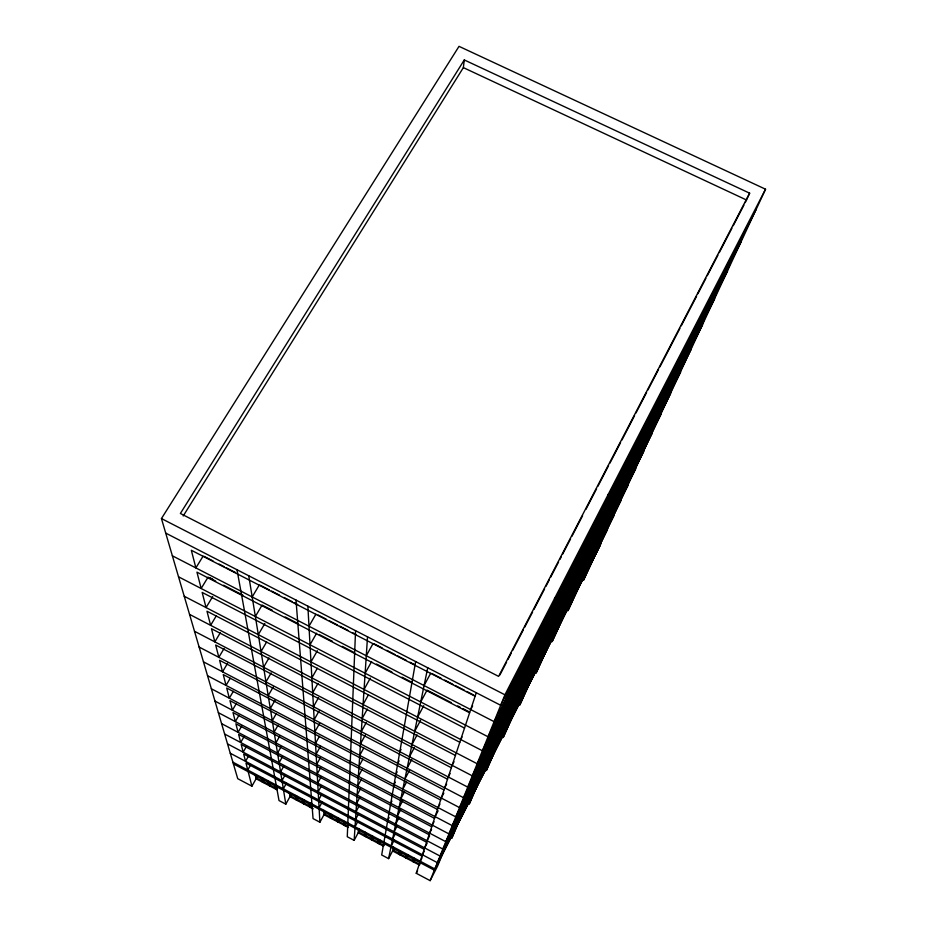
<?xml version="1.0" encoding="UTF-8"?>
<svg xmlns="http://www.w3.org/2000/svg" width="927" height="927" viewBox="0 0 927 927"><rect width="100%" height="100%" fill="white"/><g stroke="black" fill="none" stroke-linecap="round" stroke-linejoin="round"><path stroke-width="1.39" d="M336.988 818.738L336.976 821.415L337.358 818.043M337.66 821.913L337.683 817.684M338.367 819.468L338.343 822.133L338.737 818.773M343.894 822.388L343.824 825.03L344.265 821.693M344.496 825.528L344.624 821.357M345.308 821.797L345.192 825.76L345.644 822.423M355.551 630.684L347.277 836.733L354.149 840.372L358.204 832.782L358.517 828.715M354.149 840.372L367.521 636.837M359.212 829.155L358.9 833.014L359.479 829.746M364.774 832.098L364.392 835.922L364.763 835.227L359.27 832.319M365.064 836.409L365.481 832.388M366.038 834.103L365.759 836.641L366.408 833.408M183.198 515.98L463.361 67.625L464.288 59.954L749.642 193.187L745.238 202.584M371.588 837.035L371.263 839.549L371.959 836.339M371.936 840.047L372.457 836.084M373.141 836.513L372.642 840.279L373.338 837.069M378.714 839.468L378.146 843.199L378.506 842.504L373.002 839.595M378.807 843.686L379.433 839.769M380.116 840.21L379.514 843.929L380.29 840.743M415.644 661.565L381.681 854.972L388.587 858.622L392.584 850.974L393.407 847.162M388.587 858.622L427.729 667.776M394.091 847.591L393.303 851.218L394.195 848.101M399.398 851.751L398.819 854.138L399.757 851.056M399.479 854.624L400.406 850.859M400.788 852.492L400.197 854.868L401.159 851.786M406.374 855.436L405.725 857.799L406.096 857.104L400.568 854.173M406.385 858.286L407.405 854.567M408.089 855.007L407.115 858.529L407.474 857.834L413.002 860.754L412.642 861.45L413.349 859.132M413.002 860.754L413.709 858.425M413.303 861.936L414.415 858.275M414.74 859.874L414.033 862.191L414.392 861.484L419.931 864.416M599.781 545.053L444.867 848.275L437.648 865.945L430.14 880.65L416.258 873.292L419.85 862.504M476.281 692.736L420.267 861.253L422.04 857.799M430.14 880.65L504.914 694.798L765.551 189.212L459.027 46.35L161.449 518.564L237.729 778.68L251.912 786.189L256.119 778.761L255.203 774.902M445.423 846.907L606.142 531.322M448.297 839.897L450.696 834.022M451.31 832.516L619.827 501.774M454.497 824.717L457.185 818.159M457.868 816.467L460.707 809.526L634.972 469.062M461.437 807.741L464.439 800.383L643.176 451.368M465.215 798.495L468.413 790.673L651.832 432.666M469.236 788.668L472.631 780.349L660.997 412.886M473.512 778.205L477.138 769.34L670.708 391.924M478.065 767.046L481.936 757.579L681.009 369.664M482.944 755.134L487.092 744.984L691.971 345.991M488.158 742.365L492.608 731.473L703.663 320.765M493.767 728.657L498.552 716.942L716.131 293.824M499.792 713.894L504.96 701.252L729.491 264.995M506.304 697.961L511.901 684.277L743.813 234.067M537.057 634.728L451.785 838.24L542.886 623.396M565.899 578.726L469.213 804.115L571.577 567.718M593.94 524.311L486.339 770.557L599.456 513.604M621.194 471.414L503.187 737.544L626.559 461.009M647.695 419.966L519.769 705.076L652.909 409.85M673.489 369.919L536.073 673.118L678.552 360.07M698.576 321.217L552.121 641.669L703.512 311.623M723.014 273.789L567.927 610.731L727.822 264.462M593.72 558.147L583.477 580.267L765.551 189.212M594.902 555.574L746.803 227.602M635.829 468.668L448.958 833.894L218.366 712.678M628.228 485.053L445.817 841.693L221.588 723.651M620.997 500.626L442.851 849.062L224.635 734.045M614.114 515.458L440.047 856.05L227.521 743.894M607.556 529.584L437.382 862.666L230.267 753.245M601.31 543.048L434.844 868.958L232.874 762.145M600.093 545.667L434.357 870.186L233.384 763.871M702.643 324.74L477.173 763.755L189.548 614.381M691.333 349.108L472.307 775.853L194.496 631.275M680.696 372.017L467.764 787.139L199.131 647.058M670.684 393.593L463.512 797.695L203.465 661.843M661.229 413.952L459.537 807.602L207.532 675.725M652.295 433.199L455.794 816.896L211.356 688.773M643.848 451.403L452.272 825.644L214.971 701.079M424.682 847.938L427.173 843.118M422.422 854.764L424.242 851.229M756.154 209.467L500.696 705.285L165.701 533.095M741.357 241.333L494.114 721.658L172.364 555.806M416.258 873.292L417.579 870.731M727.579 271.02L488.031 736.768L178.517 576.803M714.705 298.761L482.399 750.766L184.23 596.27M441.275 798.043L443.836 793.095M438.089 807.614L439.966 804.01M435.099 816.629L438.123 810.777M432.272 825.134L434.033 821.716M429.607 833.153L431.565 829.352M427.08 840.754L429.63 835.806M452.144 765.354L454.021 761.751M749.642 193.187L498.61 676.386L180.383 513.477L464.288 59.954M499.908 674.949L506.571 662.11M507.903 659.549L511.24 653.129M512.573 650.557L523.234 630.024M524.566 627.452L532.573 612.052M533.906 609.479L544.566 588.946M545.899 586.385L549.236 579.966M550.568 577.394L558.564 561.994M559.908 559.421L561.241 556.86M562.573 554.288L570.568 538.888M571.901 536.316L582.573 515.783M585.899 509.363L596.571 488.83M597.903 486.258L608.564 465.725M609.908 463.152L620.569 442.619M621.901 440.047L634.566 415.667M635.899 413.094L646.571 392.561M647.903 389.989L658.564 369.456M659.908 366.883L679.908 328.378M681.241 325.817L696.571 296.292M697.904 293.72L705.899 278.32M707.231 275.748L717.904 255.215M719.236 252.654L731.901 228.262M733.234 225.69L743.906 205.157M448.274 776.977L450.093 773.477M444.67 787.846L446.652 784.022M470.684 709.584L472.619 705.864M460.731 739.537L462.063 736.965M391.194 845.876L394.195 840.163M397.289 816.154L400.615 809.85M395.644 824.184L398.877 818.031M394.091 831.797L397.231 825.795M392.608 839.016L395.064 834.335M402.839 789.144L406.629 781.971M387.81 820.047L389.108 817.602M400.881 798.668L404.566 791.693M399.039 807.66L402.619 800.87M407.127 768.24L411.82 759.387M390.754 803.303L391.947 801.044M404.914 779.016L409.467 770.407M395.852 774.277L397.162 771.82M411.994 744.462L417.08 734.914M394.045 784.532L395.319 782.145M409.479 756.745L414.404 747.486M417.59 717.185L423.72 705.725M399.815 751.704L401.055 749.398M397.764 763.35L399.12 760.824M414.693 731.31L420.615 720.221M356.038 811.716L359.224 805.76M424.079 685.563L430.673 673.292M355.528 819.422L358.019 814.775M420.707 701.982L427.057 690.128L451.322 702.643M355.041 826.757L357.474 822.214M357.127 795.007L360.499 788.75M356.571 803.582L359.85 797.487M358.355 776.351L362.098 769.433M357.729 785.945L361.368 779.201M359.027 766.177L362.874 759.074M331.843 815.123L331.507 818.518L331.46 815.818M360.487 743.883L365.273 735.111M296.003 600.07L313.059 818.599L319.896 822.226L323.998 814.682L323.824 810.36M324.948 811.473L324.682 814.903L324.566 812.168M359.734 755.378L363.708 748.066M318.656 799.943L321.182 795.331M319.085 807.741L322.167 802.11M361.298 731.623L366.316 722.446M363.083 704.508L368.448 694.752M309.815 803.466L309.676 806.965L309.317 802.759M318.193 791.739L321.437 785.841M362.156 718.529L367.335 709.074M317.208 773.987L320.626 767.788M364.068 689.456L370.325 678.112M317.718 783.106L321.043 777.058M365.134 673.245L371.623 661.53M316.675 764.358L320.371 757.683M297.451 796.93L297.428 800.476L296.895 796.189M315.504 743.361L319.421 736.328M366.281 655.771L373.025 643.639M236.988 569.734L279.015 800.557L285.817 804.161L289.977 796.675L289.444 793.014M290.684 793.883L290.626 796.884L290.128 793.419M316.107 754.172L320.545 746.165M314.867 731.89L319.583 723.454M283.326 788.819L286.443 783.234M280.58 771.89L283.859 766.038M314.183 719.688L319.05 710.997M281.982 780.569L285.192 774.856M277.44 789.028L277.057 789.7L276.42 786.154M279.097 762.747L282.468 756.745M268.83 782.33L268.934 785.401L267.961 780.615M313.465 706.675L318.564 697.591M270.197 783.048L270.29 786.119L269.572 782.539M277.532 753.106L280.997 746.953M312.689 692.782L317.973 683.419M263.372 779.445L263.523 782.539L262.468 777.707M311.866 677.904L317.335 668.251M275.875 742.909L279.63 736.293M256.57 775.841L256.756 778.958L255.898 775.308M247.752 770.013L250.916 764.462M310.974 661.936L317.347 650.731M274.125 732.133L277.984 725.331M310.012 644.763L316.64 633.176M248.772 755.632L245.528 761.31L243.65 754.022L424.23 849.341M272.271 720.696L276.246 713.72M246.501 746.339L243.175 752.156L241.205 744.474L426.594 842.214M270.302 708.576L275.087 700.209M244.125 736.559L240.696 742.504L238.621 734.416L429.085 834.706M268.204 695.667L273.152 687.069M308.981 626.235L315.875 614.242M265.979 681.913L271.171 672.921M241.611 726.235L238.088 732.342L235.887 723.79L431.727 826.768M263.592 667.231L268.969 657.961M238.946 715.343L235.331 721.6L233.001 712.562L434.52 818.367M236.327 703.489L232.41 710.233L229.954 700.65L437.474 809.468M233.361 691.275L229.317 698.193L226.709 688.031L440.626 800.001M261.043 651.519L266.617 641.959M230.209 678.297L226.037 685.412L223.256 674.601L443.975 789.943M258.297 634.647L264.809 623.558M227.578 663.292L222.55 671.82L219.595 660.302L447.532 779.213M255.354 616.513L262.121 605.064L272.376 610.348M252.179 596.953L259.212 585.111M224.114 648.425L218.83 657.336L215.678 645.041L451.345 767.741M220.325 632.701L214.855 641.866L211.483 628.726L455.435 755.47M216.281 615.876L210.614 625.319L206.988 611.229L459.815 742.284M212.677 596.617L206.049 607.579L202.167 592.423L464.531 728.101M203.048 556.223L195.875 567.915L191.333 550.267L475.122 696.223M463.361 67.625L746.571 200.023M607.973 494.473L610.429 495.69M588.633 537.869L591.171 539.132M554.473 598.239L556.988 599.502M538.749 635.401L541.078 636.582M161.449 518.564L504.914 694.798M204.056 556.362L213.025 560.962M219.12 564.103L224.241 566.733M226.489 567.892L235.493 572.515M260.29 585.273L269.328 589.92M271.588 591.09L279.514 595.157M284.044 597.498L291.982 601.577M294.253 602.747L297.66 604.497M318.135 615.03L326.119 619.132M329.537 620.893L337.532 624.995M339.815 626.177L347.822 630.29M352.411 632.654L355.841 634.416M374.195 643.859L382.248 647.996M386.849 650.36L394.914 654.508M397.219 655.702L406.455 660.441M409.919 662.226L414.543 664.601M431.901 673.535L441.182 678.309M444.67 680.094L452.805 684.277M455.134 685.482L464.439 690.267M466.768 691.461L473.767 695.065M500.464 714.984L502.897 716.247M210.255 577.961L212.723 579.236M215.667 581.102L208.042 577.173L201.159 588.494L196.964 572.168L469.618 712.793M223.616 585.204L242.839 595.122M285.192 616.965L298.413 623.778M319.073 634.439L332.48 641.345M342.248 646.386L354.473 652.689M376.536 664.068L391.878 671.982M402.005 677.208L412.237 682.481M457.706 705.934L460.255 707.243M463.036 708.68L469.259 711.89M421.982 856.096L245.979 763.083L251.912 786.189M257.138 778.286L262.55 781.148L262.167 781.82L261.356 778.193M263.905 781.855L269.317 784.717M270.672 785.436L276.084 788.309L275.701 788.981L275.041 785.436M291.008 796.2L296.443 799.074M297.799 799.792L303.245 802.678L302.862 803.361L302.411 799.109M310.047 806.281L304.601 803.396L304.23 804.08L303.789 799.839M325.053 814.219L330.51 817.104L330.139 817.788L330.058 813.732M331.878 817.834L337.347 820.719M338.714 821.449L344.184 824.346M345.562 825.065L347.752 826.224M366.13 835.957L371.634 838.865M379.885 843.234L384.288 845.563M393.662 850.522L399.189 853.443M256.119 778.761L276.408 789.491L275.725 785.76M289.977 796.675L313.222 808.831M323.998 814.682L348.482 827.498M358.204 832.782L383.396 846.119M392.584 850.974L419.56 865.123M262.04 778.518L262.874 782.33M268.876 782.145L269.641 785.911M248.749 575.783L285.817 804.161M295.516 795.459L296.061 799.758M296.316 796.652L296.767 800.268M303.187 800.291L303.558 803.86M309.977 802.747L310.371 807.463M311.182 804.196L311.032 807.684L310.696 803.489M307.868 606.177L319.896 822.226M330.754 814.022L330.823 818.298"/></g></svg>
